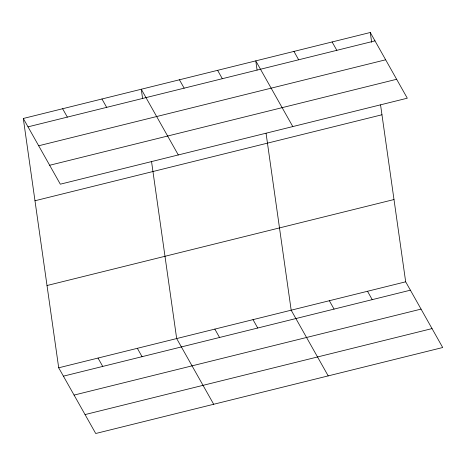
<?xml version="1.0" encoding="UTF-8"?>
<svg xmlns="http://www.w3.org/2000/svg" width="466" height="466" viewBox="0 0 466 466"><rect width="100%" height="100%" fill="white"/><g stroke="black" fill="none" stroke-linecap="round" stroke-linejoin="round"><path stroke-width="0.7" d="M23.3 118.481L370.278 32.498L407.301 98.198L60.324 184.186L23.3 118.481L58.699 367.802L95.722 433.502L442.7 347.52L405.676 281.814L380.565 104.926M28.018 126.851L374.996 40.868M38.678 145.771L385.656 59.788M49.658 165.267L396.642 79.278M34.979 200.759L381.963 114.77M47.019 285.524L393.997 199.541M58.699 367.802L405.676 281.814M63.411 376.167L410.395 290.184M74.077 395.086L421.054 309.104M85.057 414.583L432.04 328.594M332.112 41.957L336.831 50.328M293.947 51.417L298.659 59.782M292.799 126.577L255.776 60.871L257.075 70.017M367.511 291.273L372.229 299.644M217.61 70.331L222.323 78.702M329.346 300.733L334.058 309.098M179.439 79.791L184.157 88.161M328.198 375.893L291.174 310.187L266.063 133.305M178.297 154.951L141.274 89.251L142.573 98.39M253.009 319.647L257.721 328.017M101.949 98.996L106.667 107.361M214.838 329.107L219.556 337.477M62.625 108.735L67.343 117.106M213.69 404.267L176.672 338.566L151.555 161.679M137.348 348.312L142.06 356.676M98.023 358.057L102.736 366.422M370.278 32.498L371.676 42.342"/></g></svg>
